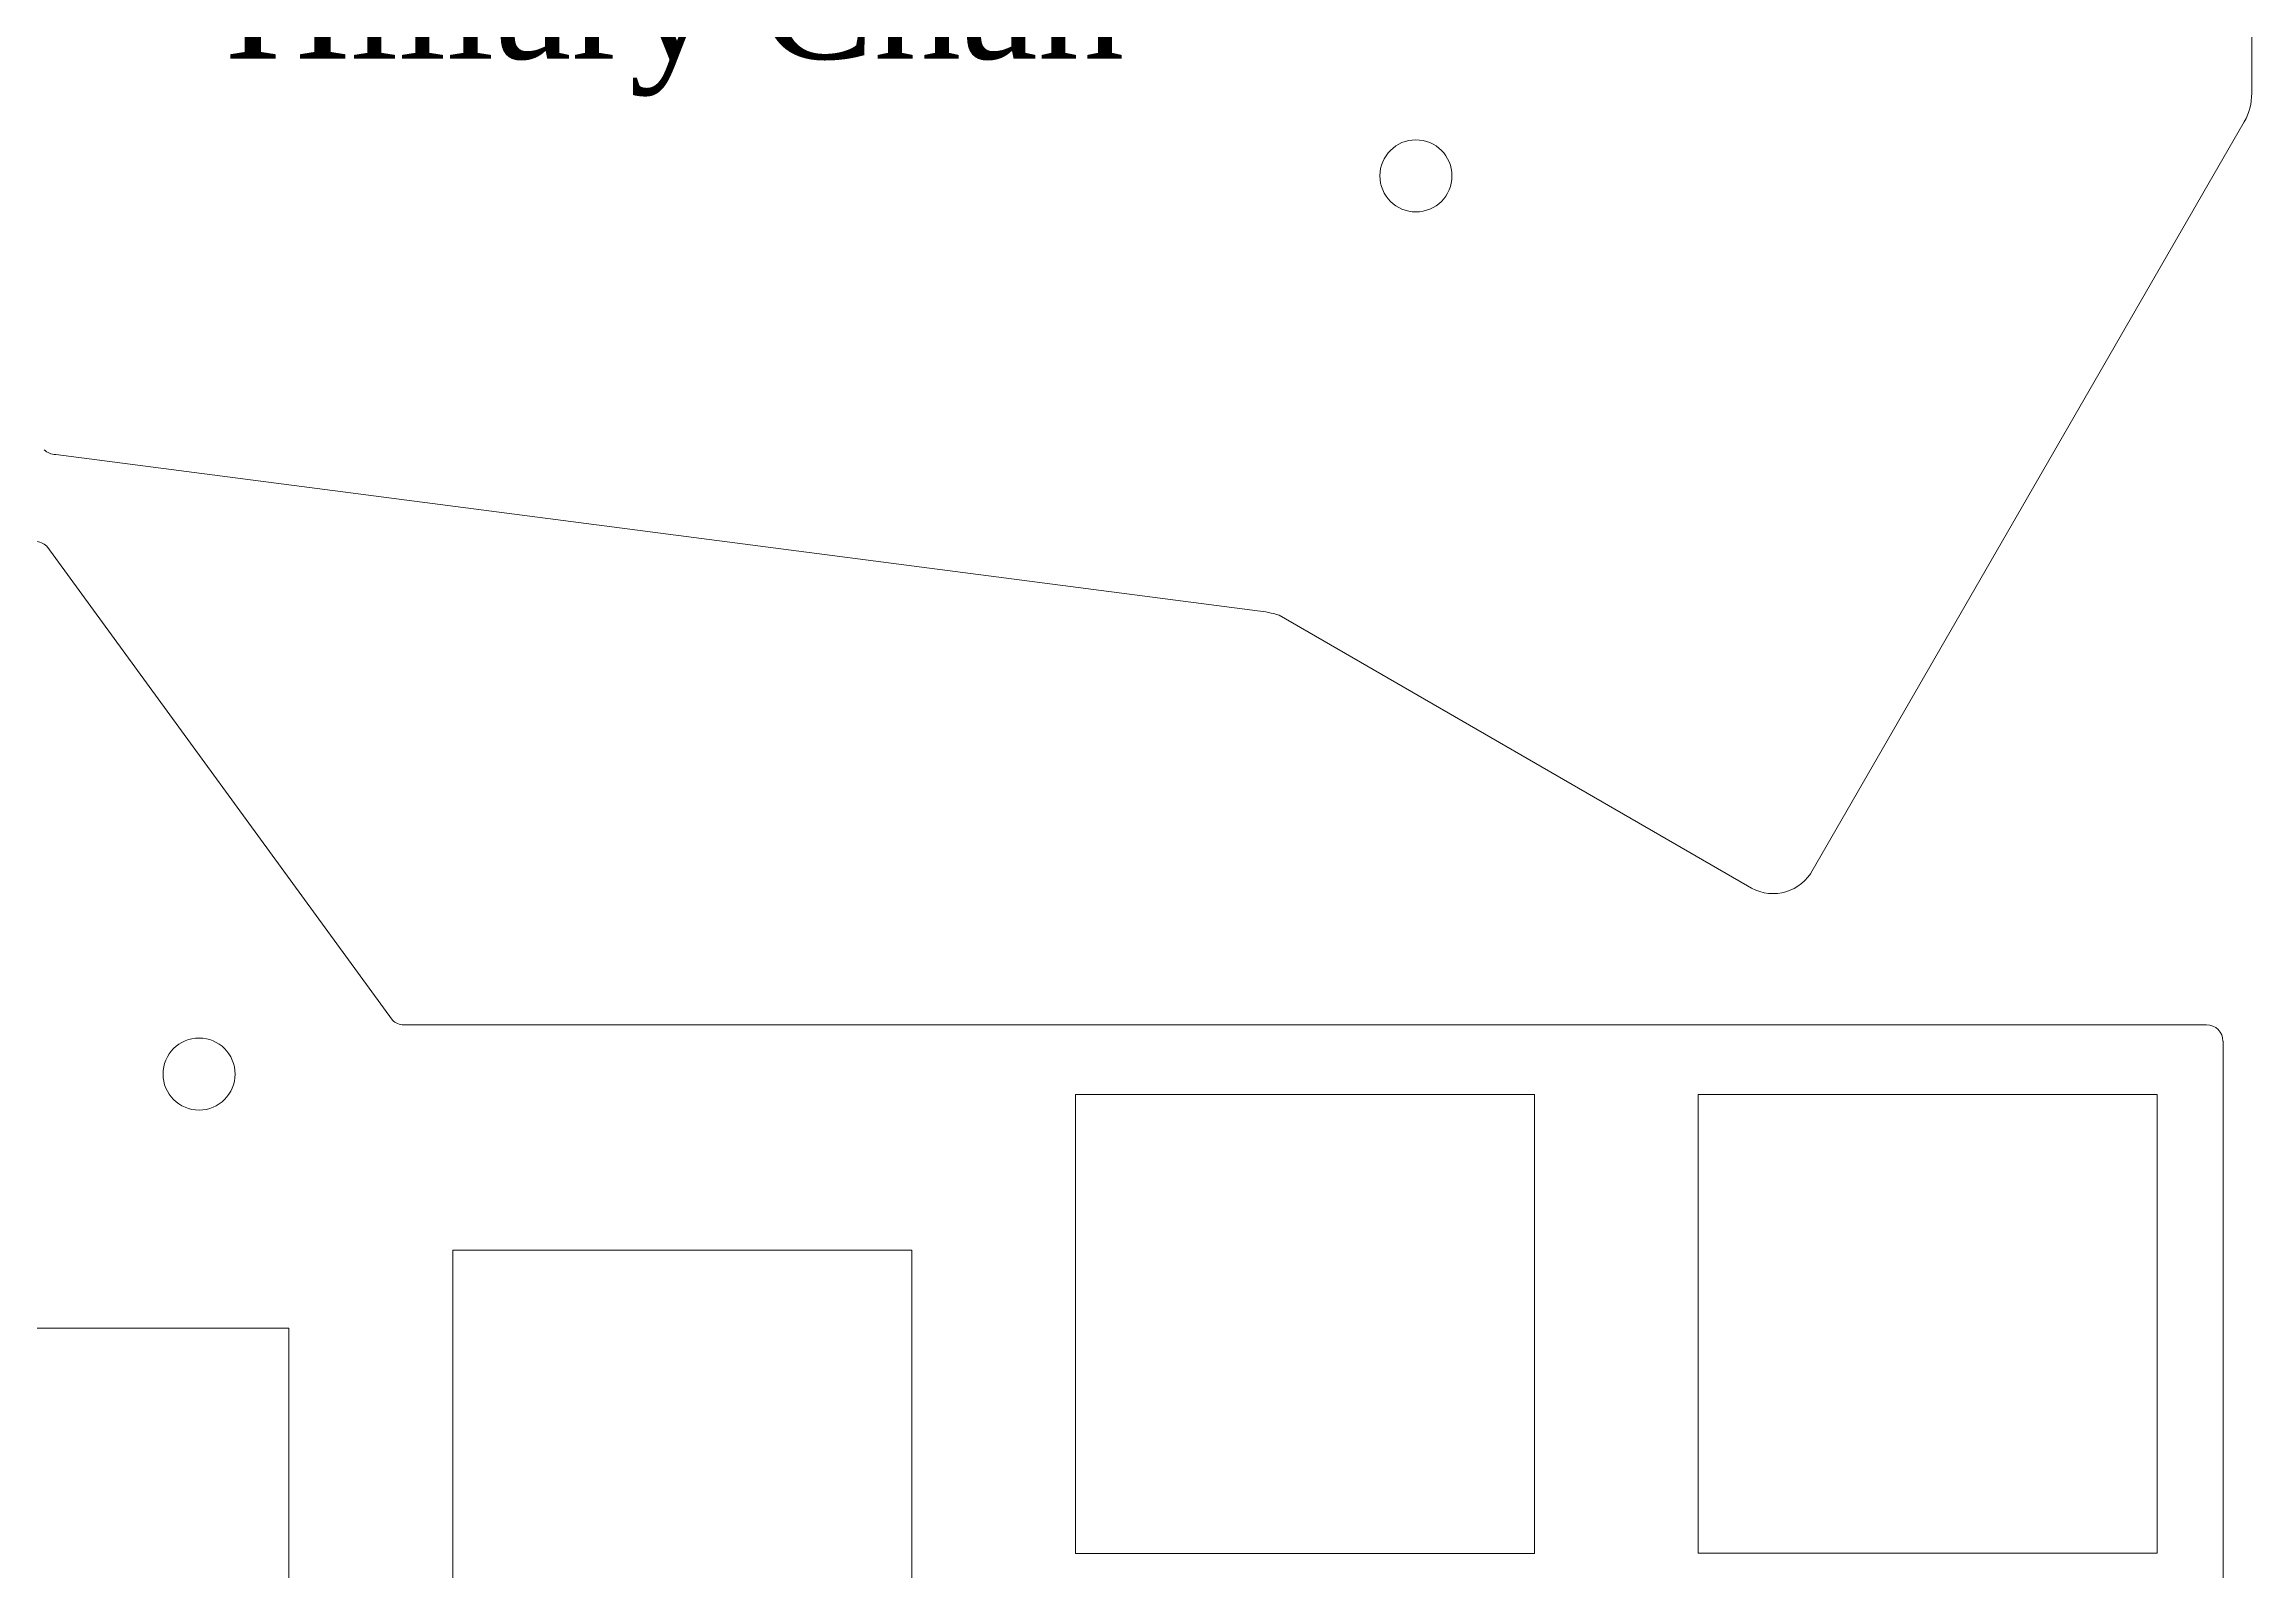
# Model space of a CAD drawing. Header units: millimetres. Extents: x -142 to 140, y -60 to 99.
# Drawn here: x -72.6 to -5.2, y -13.5 to 33.1 of the extents above; entities that cross this region are included whole.
import ezdxf

# ---------------------------------------------------------------- set-up
doc = ezdxf.new("R2010")
doc.units = ezdxf.units.MM
doc.header["$MEASUREMENT"] = 0
doc.layers.add('カット1(R255G0B0)', color=7, linetype='Continuous', lineweight=0)

# ---------------------------------------------------------------- blocks, each defined once
blk = doc.blocks.new('Block_1')
at = {"layer": 'カット1(R255G0B0)', "color": 5, "lineweight": 0, "true_color": 0x0000ff}
for points in [[(-5.224, 91.033), (-5.224, 91.033), (-5.224, 31.559), (-5.224, 31.559)], [(-5.45, 30.684), (-5.298, 30.949), (-5.219, 31.251), (-5.223, 31.557)], [(-18.678, 7.752), (-18.678, 7.752), (-5.45, 30.683), (-5.45, 30.683)], [(-72.577, 20.678), (-72.483, 20.584), (-72.356, 20.532), (-72.223, 20.532)], [(-72.224, 20.533), (-72.224, 20.533), (-35.554, 15.763), (-35.554, 15.763)], [(-34.898, 15.632), (-35.111, 15.696), (-35.331, 15.74), (-35.553, 15.762)], [(-34.899, 15.633), (-34.899, 15.633), (-20.606, 7.373), (-20.606, 7.373)]]:
    blk.add_open_spline(points, degree=3, dxfattribs=at)
blk.add_open_spline([(-20.604, 7.371), (-19.969, 6.943), (-19.107, 7.111), (-18.679, 7.746), (-18.678, 7.747), (-18.677, 7.749), (-18.676, 7.75)], degree=3, knots=[0, 0, 0, 0, 1, 1, 1, 2, 2, 2, 2], dxfattribs=at)
blk = doc.blocks.new('Block_0')
at = {"layer": 'カット1(R255G0B0)', "color": 1, "lineweight": 0, "true_color": 0xff0000}
blk.add_circle((-30.723, 29.035), 1.1, dxfattribs=at)
at = {"layer": 'カット1(R255G0B0)'}
blk.add_blockref('Block_1', (0, 0), dxfattribs=at)
at = {"layer": 'カット1(R255G0B0)', "insert": (-67.05, 31.455), "char_height": 0.2, "attachment_point": 7}
blk.add_mtext('\\C18;\\c0;\\FGeorgia|b0|i0|c1;\\H3.496733;\\W1.000000;Hillary Chan', dxfattribs=at)
blk = doc.blocks.new('Block_8')
at = {"layer": 'カット1(R255G0B0)', "color": 5, "lineweight": 0, "true_color": 0x0000ff}
for points in [[(-72.497, 17.733), (-72.591, 17.827), (-72.718, 17.879), (-72.85, 17.879)], [(-61.953, 3.273), (-61.953, 3.273), (-72.497, 17.731), (-72.497, 17.731)], [(-61.954, 3.276), (-61.86, 3.182), (-61.733, 3.129), (-61.6, 3.129)], [(-61.6, 3.128), (-61.6, 3.128), (-6.599, 3.128), (-6.599, 3.128)], [(-6.098, -52.622), (-6.098, -52.622), (-6.098, 2.628), (-6.098, 2.628)]]:
    blk.add_open_spline(points, degree=3, dxfattribs=at)
blk.add_open_spline([(-6.1, 2.629), (-6.1, 2.905), (-6.324, 3.129), (-6.6, 3.129), (-6.6, 3.129), (-6.6, 3.129), (-6.6, 3.129)], degree=3, knots=[0, 0, 0, 0, 1, 1, 1, 2, 2, 2, 2], dxfattribs=at)
blk = doc.blocks.new('Block_7')
at = {"layer": 'カット1(R255G0B0)', "color": 1, "lineweight": 0, "true_color": 0xff0000}
for points in [[(-41.107, 1), (-27.107, 1), (-27.107, -13), (-41.107, -13)], [(-22.109, 1.001), (-8.109, 1.001), (-8.109, -12.999), (-22.109, -12.999)], [(-60.108, -3.745), (-46.108, -3.745), (-46.108, -17.745), (-60.108, -17.745)], [(-79.109, -6.124), (-65.109, -6.124), (-65.109, -20.124), (-79.109, -20.124)]]:
    blk.add_lwpolyline(points, close=True, dxfattribs=at)
blk.add_circle((-67.85, 1.626), 1.1, dxfattribs=at)
at = {"layer": 'カット1(R255G0B0)'}
blk.add_blockref('Block_8', (0, 0), dxfattribs=at)

msp = doc.modelspace()

# ---------------------------------------------------------------- block references
at = {"layer": 'カット1(R255G0B0)'}
for name in ['Block_0', 'Block_7']:
    msp.add_blockref(name, (0, 0), dxfattribs=at)

doc.saveas('drawing.dxf')
